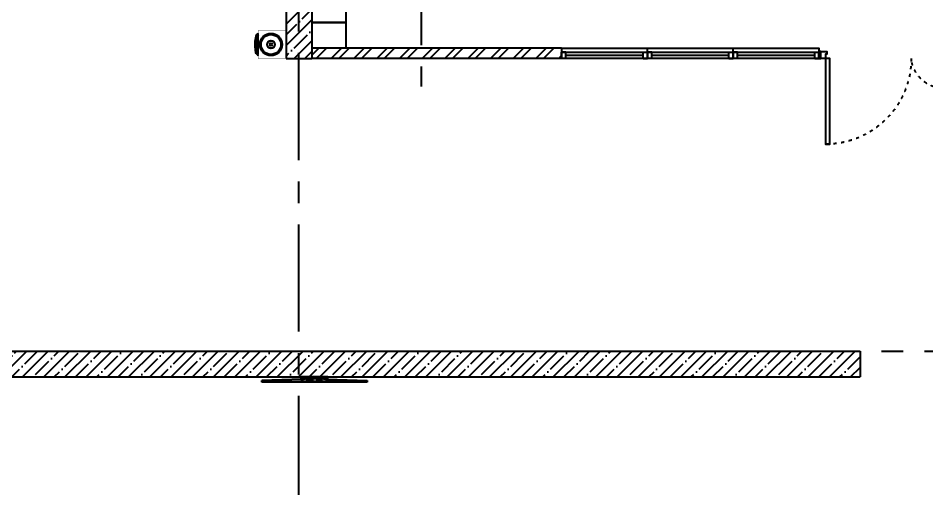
# Model space of a CAD drawing. Header units: millimetres. Extents: x -106726 to 8952771, y -150083 to 686385.
# Drawn here: x 30872 to 41463, y 18355 to 23845 of the extents above; entities that cross this region are included whole.
import ezdxf
from ezdxf import colors
from ezdxf.entities.mleader import LeaderData, LeaderLine
from ezdxf.math import Vec2, Vec3

# ---------------------------------------------------------------- set-up
doc = ezdxf.new("R2010")
doc.units = ezdxf.units.MM
doc.linetypes.add('ACAD_ISO03W100', pattern=[30, 12, -18])
doc.linetypes.add('CENTER', pattern=[2, 1.25, -0.25, 0.25, -0.25])
doc.layers.add('ТХ_обор_бытовое', color=14, linetype='Continuous')
doc.layers.add('ТХ_ОСНОВНОЙ', color=103, linetype='Continuous', lineweight=25)
doc.styles.add('ISOCPEUR', font='isocpeur.ttf', dxfattribs={"width": 0.7})

# ---------------------------------------------------------------- blocks, each defined once
blk = doc.blocks.new('Полуторная_на лестницу')
at = {"color": 8}
for points in [[(75, 80), (75, 1080), (125, 1080), (125, 80)], [(1375, 430), (1375, 80), (1425, 80), (1425, 430)]]:
    blk.add_lwpolyline(points, close=True, dxfattribs=at)
for points in [[(0, 0), (0, 80), (20, 80), (20, 0), (0, 0)], [(20, 80), (20, 0), (90, 0), (90, 30), (75, 30), (75, 80), (20, 80)], [(1480, 80), (1480, 0), (1410, 0), (1410, 30), (1425, 30), (1425, 80), (1480, 80)], [(1500, 0), (1500, 80), (1480, 80), (1480, 0), (1500, 0)]]:
    blk.add_lwpolyline(points, dxfattribs=at)
at = {"color": 8, "linetype": 'ACAD_ISO03W100', "ltscale": 3}
for centre, radius, start, end in [((75, 80), 1000, 0, 90), ((1465, 40), 392, 95.9075, 174.0925)]:
    blk.add_arc(centre, radius, start, end, dxfattribs=at)
blk = doc.blocks.new('_DotSmall')
at = {"color": 8, "linetype": 'ByBlock', "const_width": 0.5}
blk.add_lwpolyline([(-0.0625, 0, 1), (0.0625, 0, 1)], format="xyb", close=True, dxfattribs=at)
blk = doc.blocks.new('*U341')
at = {"color": 8, "linetype": 'ByBlock'}
for p, q in [((0, 0), (0, -74)), ((50, 0), (0, 0)), ((0, -74), (0, 0)), ((1000, 0), (0, 0)), ((50, -74), (0, -74)), ((0, -74), (1000, -74)), ((50, 0), (50, -74)), ((950, 0), (50, 0)), ((50, -37), (950, -37)), ((50, -74), (950, -74)), ((950, 0), (1000, 0)), ((950, 0), (950, -74)), ((950, -74), (1000, -74)), ((1000, 0), (1000, -74)), ((1000, -74), (1000, 0))]:
    blk.add_line(p, q, dxfattribs=at)
blk = doc.blocks.new('шк. информатор')
at = {"layer": 'ТХ_ОСНОВНОЙ', "color": 8}
for p, q in [((13545, 20289), (13561, 20753)), ((13561, 20753), (13581, 20753)), ((13571, 20753), (13571, 19527)), ((13581, 20753), (13581, 19527)), ((13524, 20297), (13520, 20297)), ((13520, 20297), (13520, 19984)), ((13524, 20284), (13524, 20297)), ((13533, 20297), (13528, 20297)), ((13528, 20284), (13528, 20297)), ((13533, 19984), (13533, 20297)), ((13533, 20289), (13557, 20289)), ((13557, 20279), (13533, 20279)), ((13551, 20227), (13551, 20165)), ((13564, 20227), (13551, 20227)), ((13551, 20165), (13564, 20165)), ((13554, 20227), (13554, 20165)), ((13556, 20227), (13556, 20165)), ((13559, 20227), (13559, 20165)), ((13561, 20227), (13561, 20165)), ((13564, 20227), (13564, 20165)), ((13551, 20053), (13551, 20116)), ((13551, 20116), (13564, 20116)), ((13564, 20053), (13551, 20053)), ((13554, 20053), (13554, 20116)), ((13556, 20053), (13556, 20116)), ((13559, 20053), (13559, 20116)), ((13561, 20053), (13561, 20116)), ((13564, 20053), (13564, 20116)), ((13520, 19984), (13524, 19984)), ((13524, 19984), (13520, 19984)), ((13528, 19997), (13528, 19984)), ((13528, 19984), (13533, 19984)), ((13533, 19984), (13528, 19984)), ((13557, 20002), (13533, 20002)), ((13533, 19992), (13557, 19992)), ((13533, 19992), (13557, 19992)), ((13545, 19992), (13561, 19527)), ((13581, 19527), (13561, 19527))]:
    blk.add_line(p, q, dxfattribs=at)
for points in [[(13528, 19987), (13520, 20294)], [(13532, 19987), (13524, 20294)], [(13528, 20294), (13526, 20214)], [(13532, 20294), (13529, 20116)], [(13524, 20140), (13520, 19987)], [(13526, 20067), (13524, 19987)], [(13524, 19984), (13524, 19997)]]:
    blk.add_lwpolyline(points, dxfattribs=at)
for points in [[(13557, 20289, -1.032034), (13557, 20279)], [(13557, 19992, 1.032034), (13557, 20002)]]:
    blk.add_lwpolyline(points, format="xyb", dxfattribs=at)
for centre, radius in [((13522, 20294), 2), ((13530, 20294), 2), ((13557, 20284), 5), ((13526, 20140), 2.62), ((13526, 20140), 2), ((13522, 19987), 2), ((13522, 19987), 2), ((13530, 19987), 2), ((13530, 19987), 2), ((13557, 19997), 5)]:
    blk.add_circle(centre, radius, dxfattribs=at)
at = {"layer": 'ТХ_ОСНОВНОЙ', "color": 8, "extrusion": (0, 0, -1)}
for major_axis, start_param, end_param in [((-1285, 1285), -0.785398, -0.709205), ((-1285, -1285), 0.709205, 0.785398)]:
    blk.add_ellipse((15355, 20140), major_axis=major_axis, ratio=1, start_param=start_param, end_param=end_param, dxfattribs=at)
blk = doc.blocks.new('У300')
at = {"layer": 'ТХ_обор_бытовое', "transparency": 33554559}
for points in [[(-230550, 67414), (-230555, 67414), (-230555, 67409), (-230550, 67405), (-230546, 67409), (-230546, 67414)], [(-230551, 67413), (-230555, 67413), (-230555, 67409), (-230551, 67405), (-230546, 67409), (-230546, 67413)], [(-230546, 67417), (-230551, 67417), (-230551, 67413), (-230546, 67409), (-230542, 67413), (-230542, 67417)], [(-230546, 67358), (-230551, 67358), (-230551, 67354), (-230546, 67350), (-230542, 67354), (-230542, 67358)], [(-230546, 67358), (-230551, 67358), (-230551, 67354), (-230546, 67350), (-230542, 67354), (-230542, 67358)], [(-230546, 67418), (-230550, 67418), (-230550, 67414), (-230546, 67409), (-230542, 67414), (-230542, 67418)], [(-230546, 67359), (-230550, 67359), (-230550, 67354), (-230546, 67350), (-230542, 67354), (-230542, 67359)], [(-230546, 67359), (-230550, 67359), (-230550, 67354), (-230546, 67350), (-230542, 67354), (-230542, 67359)], [(-230576, 67354), (-230580, 67354), (-230580, 67350), (-230576, 67346), (-230572, 67350), (-230572, 67354)], [(-230576, 67354), (-230580, 67354), (-230580, 67350), (-230576, 67346), (-230572, 67350), (-230572, 67354)], [(-230576, 67354), (-230580, 67354), (-230580, 67350), (-230576, 67346), (-230572, 67350), (-230572, 67354)], [(-230576, 67354), (-230580, 67354), (-230580, 67350), (-230576, 67346), (-230572, 67350), (-230572, 67354)], [(-230576, 67354), (-230580, 67354), (-230580, 67350), (-230576, 67346), (-230572, 67350), (-230572, 67354)], [(-230576, 67354), (-230580, 67354), (-230580, 67350), (-230576, 67346), (-230572, 67350), (-230572, 67354)], [(-230576, 67354), (-230580, 67354), (-230580, 67350), (-230576, 67345), (-230572, 67350), (-230572, 67354)], [(-230576, 67354), (-230580, 67354), (-230580, 67350), (-230576, 67345), (-230572, 67350), (-230572, 67354)], [(-230576, 67354), (-230580, 67354), (-230580, 67350), (-230576, 67345), (-230572, 67350), (-230572, 67354)], [(-230576, 67354), (-230580, 67354), (-230580, 67350), (-230576, 67345), (-230572, 67350), (-230572, 67354)], [(-230576, 67354), (-230580, 67354), (-230580, 67350), (-230576, 67345), (-230572, 67350), (-230572, 67354)], [(-230576, 67354), (-230580, 67354), (-230580, 67350), (-230576, 67345), (-230572, 67350), (-230572, 67354)], [(-230576, 67350), (-230580, 67350), (-230580, 67346), (-230576, 67342), (-230572, 67346), (-230572, 67350)], [(-230576, 67350), (-230580, 67350), (-230580, 67346), (-230576, 67342), (-230572, 67346), (-230572, 67350)], [(-230576, 67350), (-230580, 67350), (-230580, 67346), (-230576, 67342), (-230572, 67346), (-230572, 67350)], [(-230576, 67350), (-230580, 67350), (-230580, 67346), (-230576, 67342), (-230572, 67346), (-230572, 67350)], [(-230576, 67350), (-230580, 67350), (-230580, 67346), (-230576, 67342), (-230572, 67346), (-230572, 67350)], [(-230576, 67350), (-230580, 67350), (-230580, 67346), (-230576, 67342), (-230572, 67346), (-230572, 67350)], [(-230576, 67350), (-230580, 67350), (-230580, 67346), (-230576, 67342), (-230572, 67346), (-230572, 67350)], [(-230576, 67350), (-230580, 67350), (-230580, 67346), (-230576, 67342), (-230572, 67346), (-230572, 67350)], [(-230576, 67350), (-230580, 67350), (-230580, 67346), (-230576, 67342), (-230572, 67346), (-230572, 67350)], [(-230576, 67350), (-230580, 67350), (-230580, 67346), (-230576, 67342), (-230572, 67346), (-230572, 67350)], [(-230576, 67350), (-230580, 67350), (-230580, 67346), (-230576, 67342), (-230572, 67346), (-230572, 67350)], [(-230576, 67350), (-230580, 67350), (-230580, 67346), (-230576, 67342), (-230572, 67346), (-230572, 67350)], [(-230576, 67350), (-230580, 67350), (-230580, 67346), (-230576, 67342), (-230572, 67346), (-230572, 67350)], [(-230576, 67350), (-230580, 67350), (-230580, 67345), (-230576, 67341), (-230572, 67345), (-230572, 67350)], [(-230576, 67350), (-230580, 67350), (-230580, 67345), (-230576, 67341), (-230572, 67345), (-230572, 67350)], [(-230576, 67350), (-230580, 67350), (-230580, 67345), (-230576, 67341), (-230572, 67345), (-230572, 67350)], [(-230576, 67350), (-230580, 67350), (-230580, 67345), (-230576, 67341), (-230572, 67345), (-230572, 67350)], [(-230576, 67350), (-230580, 67350), (-230580, 67345), (-230576, 67341), (-230572, 67345), (-230572, 67350)], [(-230576, 67350), (-230580, 67350), (-230580, 67345), (-230576, 67341), (-230572, 67345), (-230572, 67350)], [(-230576, 67350), (-230580, 67350), (-230580, 67345), (-230576, 67341), (-230572, 67345), (-230572, 67350)], [(-230576, 67350), (-230580, 67350), (-230580, 67345), (-230576, 67341), (-230572, 67345), (-230572, 67350)], [(-230576, 67350), (-230580, 67350), (-230580, 67345), (-230576, 67341), (-230572, 67345), (-230572, 67350)], [(-230576, 67350), (-230580, 67350), (-230580, 67345), (-230576, 67341), (-230572, 67345), (-230572, 67350)], [(-230576, 67350), (-230580, 67350), (-230580, 67345), (-230576, 67341), (-230572, 67345), (-230572, 67350)], [(-230576, 67350), (-230580, 67350), (-230580, 67345), (-230576, 67341), (-230572, 67345), (-230572, 67350)], [(-230576, 67350), (-230580, 67350), (-230580, 67345), (-230576, 67341), (-230572, 67345), (-230572, 67350)], [(-230576, 67346), (-230580, 67346), (-230580, 67342), (-230576, 67337), (-230572, 67342), (-230572, 67346)], [(-230576, 67345), (-230580, 67345), (-230580, 67341), (-230576, 67337), (-230572, 67341), (-230572, 67345)], [(-230576, 67274), (-230580, 67274), (-230580, 67270), (-230576, 67265), (-230572, 67270), (-230572, 67274)], [(-230576, 67274), (-230580, 67274), (-230580, 67270), (-230576, 67265), (-230572, 67270), (-230572, 67274)], [(-230576, 67273), (-230580, 67273), (-230580, 67269), (-230576, 67265), (-230572, 67269), (-230572, 67273)], [(-230576, 67273), (-230580, 67273), (-230580, 67269), (-230576, 67265), (-230572, 67269), (-230572, 67273)], [(-230576, 67270), (-230580, 67270), (-230580, 67265), (-230576, 67261), (-230572, 67265), (-230572, 67270)], [(-230576, 67270), (-230580, 67270), (-230580, 67265), (-230576, 67261), (-230572, 67265), (-230572, 67270)], [(-230576, 67270), (-230580, 67270), (-230580, 67265), (-230576, 67261), (-230572, 67265), (-230572, 67270)], [(-230576, 67270), (-230580, 67270), (-230580, 67265), (-230576, 67261), (-230572, 67265), (-230572, 67270)], [(-230576, 67270), (-230580, 67270), (-230580, 67265), (-230576, 67261), (-230572, 67265), (-230572, 67270)], [(-230576, 67270), (-230580, 67270), (-230580, 67265), (-230576, 67261), (-230572, 67265), (-230572, 67270)], [(-230576, 67270), (-230580, 67270), (-230580, 67265), (-230576, 67261), (-230572, 67265), (-230572, 67270)], [(-230576, 67270), (-230580, 67270), (-230580, 67265), (-230576, 67261), (-230572, 67265), (-230572, 67270)], [(-230576, 67270), (-230580, 67270), (-230580, 67265), (-230576, 67261), (-230572, 67265), (-230572, 67270)], [(-230576, 67269), (-230580, 67269), (-230580, 67265), (-230576, 67261), (-230572, 67265), (-230572, 67269)], [(-230576, 67269), (-230580, 67269), (-230580, 67265), (-230576, 67261), (-230572, 67265), (-230572, 67269)], [(-230576, 67269), (-230580, 67269), (-230580, 67265), (-230576, 67261), (-230572, 67265), (-230572, 67269)], [(-230576, 67269), (-230580, 67269), (-230580, 67265), (-230576, 67261), (-230572, 67265), (-230572, 67269)], [(-230576, 67269), (-230580, 67269), (-230580, 67265), (-230576, 67261), (-230572, 67265), (-230572, 67269)], [(-230576, 67269), (-230580, 67269), (-230580, 67265), (-230576, 67261), (-230572, 67265), (-230572, 67269)], [(-230576, 67269), (-230580, 67269), (-230580, 67265), (-230576, 67261), (-230572, 67265), (-230572, 67269)], [(-230576, 67269), (-230580, 67269), (-230580, 67265), (-230576, 67261), (-230572, 67265), (-230572, 67269)], [(-230576, 67269), (-230580, 67269), (-230580, 67265), (-230576, 67261), (-230572, 67265), (-230572, 67269)], [(-230576, 67265), (-230580, 67265), (-230580, 67261), (-230576, 67257), (-230572, 67261), (-230572, 67265)], [(-230576, 67265), (-230580, 67265), (-230580, 67261), (-230576, 67257), (-230572, 67261), (-230572, 67265)], [(-230576, 67265), (-230580, 67265), (-230580, 67261), (-230576, 67257), (-230572, 67261), (-230572, 67265)], [(-230576, 67265), (-230580, 67265), (-230580, 67261), (-230576, 67257), (-230572, 67261), (-230572, 67265)], [(-230576, 67265), (-230580, 67265), (-230580, 67261), (-230576, 67257), (-230572, 67261), (-230572, 67265)], [(-230576, 67265), (-230580, 67265), (-230580, 67261), (-230576, 67256), (-230572, 67261), (-230572, 67265)], [(-230576, 67265), (-230580, 67265), (-230580, 67261), (-230576, 67256), (-230572, 67261), (-230572, 67265)], [(-230576, 67265), (-230580, 67265), (-230580, 67261), (-230576, 67256), (-230572, 67261), (-230572, 67265)], [(-230576, 67265), (-230580, 67265), (-230580, 67261), (-230576, 67256), (-230572, 67261), (-230572, 67265)], [(-230576, 67265), (-230580, 67265), (-230580, 67261), (-230576, 67256), (-230572, 67261), (-230572, 67265)], [(-230572, 67354), (-230576, 67354), (-230576, 67350), (-230572, 67346), (-230567, 67350), (-230567, 67354)], [(-230572, 67354), (-230576, 67354), (-230576, 67350), (-230572, 67346), (-230567, 67350), (-230567, 67354)], [(-230572, 67354), (-230576, 67354), (-230576, 67350), (-230572, 67346), (-230567, 67350), (-230567, 67354)], [(-230572, 67354), (-230576, 67354), (-230576, 67350), (-230572, 67346), (-230567, 67350), (-230567, 67354)], [(-230572, 67354), (-230576, 67354), (-230576, 67350), (-230572, 67346), (-230567, 67350), (-230567, 67354)], [(-230572, 67354), (-230576, 67354), (-230576, 67350), (-230572, 67345), (-230567, 67350), (-230567, 67354)], [(-230572, 67354), (-230576, 67354), (-230576, 67350), (-230572, 67345), (-230567, 67350), (-230567, 67354)], [(-230572, 67354), (-230576, 67354), (-230576, 67350), (-230572, 67345), (-230567, 67350), (-230567, 67354)], [(-230572, 67354), (-230576, 67354), (-230576, 67350), (-230572, 67345), (-230567, 67350), (-230567, 67354)], [(-230572, 67354), (-230576, 67354), (-230576, 67350), (-230572, 67345), (-230567, 67350), (-230567, 67354)], [(-230572, 67350), (-230576, 67350), (-230576, 67346), (-230572, 67342), (-230567, 67346), (-230567, 67350)], [(-230572, 67350), (-230576, 67350), (-230576, 67346), (-230572, 67342), (-230567, 67346), (-230567, 67350)], [(-230572, 67350), (-230576, 67350), (-230576, 67346), (-230572, 67342), (-230567, 67346), (-230567, 67350)], [(-230572, 67350), (-230576, 67350), (-230576, 67346), (-230572, 67342), (-230567, 67346), (-230567, 67350)], [(-230572, 67350), (-230576, 67350), (-230576, 67346), (-230572, 67342), (-230567, 67346), (-230567, 67350)], [(-230572, 67350), (-230576, 67350), (-230576, 67346), (-230572, 67342), (-230567, 67346), (-230567, 67350)], [(-230572, 67350), (-230576, 67350), (-230576, 67346), (-230572, 67342), (-230567, 67346), (-230567, 67350)], [(-230572, 67350), (-230576, 67350), (-230576, 67346), (-230572, 67342), (-230567, 67346), (-230567, 67350)], [(-230572, 67350), (-230576, 67350), (-230576, 67345), (-230572, 67341), (-230567, 67345), (-230567, 67350)], [(-230572, 67350), (-230576, 67350), (-230576, 67345), (-230572, 67341), (-230567, 67345), (-230567, 67350)], [(-230572, 67350), (-230576, 67350), (-230576, 67345), (-230572, 67341), (-230567, 67345), (-230567, 67350)], [(-230572, 67350), (-230576, 67350), (-230576, 67345), (-230572, 67341), (-230567, 67345), (-230567, 67350)], [(-230572, 67350), (-230576, 67350), (-230576, 67345), (-230572, 67341), (-230567, 67345), (-230567, 67350)], [(-230572, 67350), (-230576, 67350), (-230576, 67345), (-230572, 67341), (-230567, 67345), (-230567, 67350)], [(-230572, 67350), (-230576, 67350), (-230576, 67345), (-230572, 67341), (-230567, 67345), (-230567, 67350)], [(-230572, 67350), (-230576, 67350), (-230576, 67345), (-230572, 67341), (-230567, 67345), (-230567, 67350)], [(-230572, 67270), (-230576, 67270), (-230576, 67265), (-230572, 67261), (-230567, 67265), (-230567, 67270)], [(-230572, 67270), (-230576, 67270), (-230576, 67265), (-230572, 67261), (-230567, 67265), (-230567, 67270)], [(-230572, 67270), (-230576, 67270), (-230576, 67265), (-230572, 67261), (-230567, 67265), (-230567, 67270)], [(-230572, 67270), (-230576, 67270), (-230576, 67265), (-230572, 67261), (-230567, 67265), (-230567, 67270)], [(-230572, 67270), (-230576, 67270), (-230576, 67265), (-230572, 67261), (-230567, 67265), (-230567, 67270)], [(-230572, 67270), (-230576, 67270), (-230576, 67265), (-230572, 67261), (-230567, 67265), (-230567, 67270)], [(-230572, 67270), (-230576, 67270), (-230576, 67265), (-230572, 67261), (-230567, 67265), (-230567, 67270)], [(-230572, 67270), (-230576, 67270), (-230576, 67265), (-230572, 67261), (-230567, 67265), (-230567, 67270)], [(-230572, 67270), (-230576, 67270), (-230576, 67265), (-230572, 67261), (-230567, 67265), (-230567, 67270)], [(-230572, 67269), (-230576, 67269), (-230576, 67265), (-230572, 67261), (-230567, 67265), (-230567, 67269)], [(-230572, 67269), (-230576, 67269), (-230576, 67265), (-230572, 67261), (-230567, 67265), (-230567, 67269)], [(-230572, 67269), (-230576, 67269), (-230576, 67265), (-230572, 67261), (-230567, 67265), (-230567, 67269)], [(-230572, 67269), (-230576, 67269), (-230576, 67265), (-230572, 67261), (-230567, 67265), (-230567, 67269)], [(-230572, 67269), (-230576, 67269), (-230576, 67265), (-230572, 67261), (-230567, 67265), (-230567, 67269)], [(-230572, 67269), (-230576, 67269), (-230576, 67265), (-230572, 67261), (-230567, 67265), (-230567, 67269)], [(-230572, 67269), (-230576, 67269), (-230576, 67265), (-230572, 67261), (-230567, 67265), (-230567, 67269)], [(-230572, 67269), (-230576, 67269), (-230576, 67265), (-230572, 67261), (-230567, 67265), (-230567, 67269)], [(-230572, 67269), (-230576, 67269), (-230576, 67265), (-230572, 67261), (-230567, 67265), (-230567, 67269)], [(-230572, 67265), (-230576, 67265), (-230576, 67261), (-230572, 67257), (-230567, 67261), (-230567, 67265)], [(-230572, 67265), (-230576, 67265), (-230576, 67261), (-230572, 67257), (-230567, 67261), (-230567, 67265)], [(-230572, 67265), (-230576, 67265), (-230576, 67261), (-230572, 67257), (-230567, 67261), (-230567, 67265)], [(-230572, 67265), (-230576, 67265), (-230576, 67261), (-230572, 67256), (-230567, 67261), (-230567, 67265)], [(-230572, 67265), (-230576, 67265), (-230576, 67261), (-230572, 67256), (-230567, 67261), (-230567, 67265)], [(-230572, 67265), (-230576, 67265), (-230576, 67261), (-230572, 67256), (-230567, 67261), (-230567, 67265)], [(-230567, 67342), (-230572, 67342), (-230572, 67337), (-230567, 67333), (-230563, 67337), (-230563, 67342)], [(-230567, 67341), (-230572, 67341), (-230572, 67337), (-230567, 67333), (-230563, 67337), (-230563, 67341)], [(-230567, 67329), (-230572, 67329), (-230572, 67325), (-230567, 67320), (-230563, 67325), (-230563, 67329)], [(-230567, 67328), (-230572, 67328), (-230572, 67324), (-230567, 67320), (-230563, 67324), (-230563, 67328)], [(-230567, 67320), (-230572, 67320), (-230572, 67316), (-230567, 67312), (-230563, 67316), (-230563, 67320)], [(-230567, 67320), (-230572, 67320), (-230572, 67316), (-230567, 67311), (-230563, 67316), (-230563, 67320)], [(-230567, 67308), (-230572, 67308), (-230572, 67303), (-230567, 67299), (-230563, 67303), (-230563, 67308)], [(-230567, 67307), (-230572, 67307), (-230572, 67303), (-230567, 67299), (-230563, 67303), (-230563, 67307)], [(-230567, 67303), (-230572, 67303), (-230572, 67299), (-230567, 67295), (-230563, 67299), (-230563, 67303)], [(-230567, 67303), (-230572, 67303), (-230572, 67299), (-230567, 67295), (-230563, 67299), (-230563, 67303)], [(-230567, 67303), (-230572, 67303), (-230572, 67299), (-230567, 67295), (-230563, 67299), (-230563, 67303)], [(-230567, 67303), (-230572, 67303), (-230572, 67299), (-230567, 67295), (-230563, 67299), (-230563, 67303)], [(-230567, 67299), (-230572, 67299), (-230572, 67295), (-230567, 67291), (-230563, 67295), (-230563, 67299)], [(-230567, 67299), (-230572, 67299), (-230572, 67295), (-230567, 67291), (-230563, 67295), (-230563, 67299)], [(-230567, 67299), (-230572, 67299), (-230572, 67295), (-230567, 67291), (-230563, 67295), (-230563, 67299)], [(-230567, 67299), (-230572, 67299), (-230572, 67295), (-230567, 67291), (-230563, 67295), (-230563, 67299)], [(-230567, 67299), (-230572, 67299), (-230572, 67295), (-230567, 67290), (-230563, 67295), (-230563, 67299)], [(-230567, 67299), (-230572, 67299), (-230572, 67295), (-230567, 67290), (-230563, 67295), (-230563, 67299)], [(-230567, 67299), (-230572, 67299), (-230572, 67295), (-230567, 67290), (-230563, 67295), (-230563, 67299)], [(-230567, 67299), (-230572, 67299), (-230572, 67295), (-230567, 67290), (-230563, 67295), (-230563, 67299)], [(-230567, 67291), (-230572, 67291), (-230572, 67287), (-230567, 67282), (-230563, 67287), (-230563, 67291)], [(-230567, 67290), (-230572, 67290), (-230572, 67286), (-230567, 67282), (-230563, 67286), (-230563, 67290)], [(-230567, 67282), (-230572, 67282), (-230572, 67278), (-230567, 67274), (-230563, 67278), (-230563, 67282)], [(-230567, 67282), (-230572, 67282), (-230572, 67278), (-230567, 67274), (-230563, 67278), (-230563, 67282)], [(-230567, 67282), (-230572, 67282), (-230572, 67278), (-230567, 67273), (-230563, 67278), (-230563, 67282)], [(-230567, 67282), (-230572, 67282), (-230572, 67278), (-230567, 67273), (-230563, 67278), (-230563, 67282)], [(-230567, 67278), (-230572, 67278), (-230572, 67274), (-230567, 67270), (-230563, 67274), (-230563, 67278)], [(-230567, 67278), (-230572, 67278), (-230572, 67273), (-230567, 67269), (-230563, 67273), (-230563, 67278)], [(-230567, 67274), (-230572, 67274), (-230572, 67270), (-230567, 67265), (-230563, 67270), (-230563, 67274)], [(-230567, 67273), (-230572, 67273), (-230572, 67269), (-230567, 67265), (-230563, 67269), (-230563, 67273)], [(-230563, 67270), (-230567, 67270), (-230567, 67265), (-230563, 67261), (-230559, 67265), (-230559, 67270)], [(-230563, 67269), (-230567, 67269), (-230567, 67265), (-230563, 67261), (-230559, 67265), (-230559, 67269)], [(-230563, 67257), (-230567, 67257), (-230567, 67253), (-230563, 67248), (-230559, 67253), (-230559, 67257)], [(-230563, 67256), (-230567, 67256), (-230567, 67252), (-230563, 67248), (-230559, 67252), (-230559, 67256)], [(-230563, 67253), (-230567, 67253), (-230567, 67248), (-230563, 67244), (-230559, 67248), (-230559, 67253)], [(-230563, 67252), (-230567, 67252), (-230567, 67248), (-230563, 67244), (-230559, 67248), (-230559, 67252)], [(-230550, 67270), (-230555, 67270), (-230555, 67265), (-230550, 67261), (-230546, 67265), (-230546, 67270)], [(-230550, 67270), (-230555, 67270), (-230555, 67265), (-230550, 67261), (-230546, 67265), (-230546, 67270)], [(-230551, 67269), (-230555, 67269), (-230555, 67265), (-230551, 67261), (-230546, 67265), (-230546, 67269)], [(-230551, 67269), (-230555, 67269), (-230555, 67265), (-230551, 67261), (-230546, 67265), (-230546, 67269)], [(-230546, 67354), (-230551, 67354), (-230551, 67350), (-230546, 67345), (-230542, 67350), (-230542, 67354)], [(-230546, 67354), (-230551, 67354), (-230551, 67350), (-230546, 67345), (-230542, 67350), (-230542, 67354)], [(-230546, 67354), (-230551, 67354), (-230551, 67350), (-230546, 67345), (-230542, 67350), (-230542, 67354)], [(-230546, 67350), (-230551, 67350), (-230551, 67345), (-230546, 67341), (-230542, 67345), (-230542, 67350)], [(-230546, 67345), (-230551, 67345), (-230551, 67341), (-230546, 67337), (-230542, 67341), (-230542, 67345)], [(-230546, 67345), (-230551, 67345), (-230551, 67341), (-230546, 67337), (-230542, 67341), (-230542, 67345)], [(-230546, 67345), (-230551, 67345), (-230551, 67341), (-230546, 67337), (-230542, 67341), (-230542, 67345)], [(-230546, 67345), (-230551, 67345), (-230551, 67341), (-230546, 67337), (-230542, 67341), (-230542, 67345)], [(-230546, 67273), (-230551, 67273), (-230551, 67269), (-230546, 67265), (-230542, 67269), (-230542, 67273)], [(-230546, 67273), (-230551, 67273), (-230551, 67269), (-230546, 67265), (-230542, 67269), (-230542, 67273)], [(-230546, 67273), (-230551, 67273), (-230551, 67269), (-230546, 67265), (-230542, 67269), (-230542, 67273)], [(-230546, 67273), (-230551, 67273), (-230551, 67269), (-230546, 67265), (-230542, 67269), (-230542, 67273)], [(-230546, 67269), (-230551, 67269), (-230551, 67265), (-230546, 67261), (-230542, 67265), (-230542, 67269)], [(-230546, 67269), (-230551, 67269), (-230551, 67265), (-230546, 67261), (-230542, 67265), (-230542, 67269)], [(-230546, 67265), (-230551, 67265), (-230551, 67261), (-230546, 67256), (-230542, 67261), (-230542, 67265)], [(-230546, 67265), (-230551, 67265), (-230551, 67261), (-230546, 67256), (-230542, 67261), (-230542, 67265)], [(-230546, 67261), (-230551, 67261), (-230551, 67256), (-230546, 67252), (-230542, 67256), (-230542, 67261)], [(-230546, 67261), (-230551, 67261), (-230551, 67256), (-230546, 67252), (-230542, 67256), (-230542, 67261)], [(-230546, 67354), (-230550, 67354), (-230550, 67350), (-230546, 67346), (-230542, 67350), (-230542, 67354)], [(-230546, 67354), (-230550, 67354), (-230550, 67350), (-230546, 67346), (-230542, 67350), (-230542, 67354)], [(-230546, 67354), (-230550, 67354), (-230550, 67350), (-230546, 67346), (-230542, 67350), (-230542, 67354)], [(-230546, 67350), (-230550, 67350), (-230550, 67346), (-230546, 67342), (-230542, 67346), (-230542, 67350)], [(-230546, 67346), (-230550, 67346), (-230550, 67342), (-230546, 67337), (-230542, 67342), (-230542, 67346)], [(-230546, 67346), (-230550, 67346), (-230550, 67342), (-230546, 67337), (-230542, 67342), (-230542, 67346)], [(-230546, 67346), (-230550, 67346), (-230550, 67342), (-230546, 67337), (-230542, 67342), (-230542, 67346)], [(-230546, 67346), (-230550, 67346), (-230550, 67342), (-230546, 67337), (-230542, 67342), (-230542, 67346)], [(-230546, 67274), (-230550, 67274), (-230550, 67270), (-230546, 67265), (-230542, 67270), (-230542, 67274)], [(-230546, 67274), (-230550, 67274), (-230550, 67270), (-230546, 67265), (-230542, 67270), (-230542, 67274)], [(-230546, 67274), (-230550, 67274), (-230550, 67270), (-230546, 67265), (-230542, 67270), (-230542, 67274)], [(-230546, 67274), (-230550, 67274), (-230550, 67270), (-230546, 67265), (-230542, 67270), (-230542, 67274)], [(-230546, 67270), (-230550, 67270), (-230550, 67265), (-230546, 67261), (-230542, 67265), (-230542, 67270)], [(-230546, 67270), (-230550, 67270), (-230550, 67265), (-230546, 67261), (-230542, 67265), (-230542, 67270)], [(-230546, 67265), (-230550, 67265), (-230550, 67261), (-230546, 67257), (-230542, 67261), (-230542, 67265)], [(-230546, 67265), (-230550, 67265), (-230550, 67261), (-230546, 67257), (-230542, 67261), (-230542, 67265)], [(-230546, 67261), (-230550, 67261), (-230550, 67257), (-230546, 67253), (-230542, 67257), (-230542, 67261)], [(-230546, 67261), (-230550, 67261), (-230550, 67257), (-230546, 67253), (-230542, 67257), (-230542, 67261)], [(-230542, 67350), (-230546, 67350), (-230546, 67346), (-230542, 67342), (-230538, 67346), (-230538, 67350)], [(-230542, 67350), (-230546, 67350), (-230546, 67345), (-230542, 67341), (-230538, 67345), (-230538, 67350)], [(-230542, 67342), (-230546, 67342), (-230546, 67337), (-230542, 67333), (-230538, 67337), (-230538, 67342)], [(-230542, 67342), (-230546, 67342), (-230546, 67337), (-230542, 67333), (-230538, 67337), (-230538, 67342)], [(-230542, 67341), (-230546, 67341), (-230546, 67337), (-230542, 67333), (-230538, 67337), (-230538, 67341)], [(-230542, 67341), (-230546, 67341), (-230546, 67337), (-230542, 67333), (-230538, 67337), (-230538, 67341)], [(-230542, 67265), (-230546, 67265), (-230546, 67261), (-230542, 67257), (-230538, 67261), (-230538, 67265)], [(-230542, 67265), (-230546, 67265), (-230546, 67261), (-230542, 67256), (-230538, 67261), (-230538, 67265)], [(-230542, 67261), (-230546, 67261), (-230546, 67257), (-230542, 67253), (-230538, 67257), (-230538, 67261)], [(-230542, 67261), (-230546, 67261), (-230546, 67257), (-230542, 67253), (-230538, 67257), (-230538, 67261)], [(-230542, 67261), (-230546, 67261), (-230546, 67256), (-230542, 67252), (-230538, 67256), (-230538, 67261)], [(-230542, 67261), (-230546, 67261), (-230546, 67256), (-230542, 67252), (-230538, 67256), (-230538, 67261)], [(-230563, 67244), (-230567, 67244), (-230567, 67240), (-230563, 67236), (-230559, 67240), (-230559, 67244)], [(-230563, 67244), (-230567, 67244), (-230567, 67239), (-230563, 67235), (-230559, 67239), (-230559, 67244)], [(-230563, 67240), (-230567, 67240), (-230567, 67236), (-230563, 67232), (-230559, 67236), (-230559, 67240)], [(-230563, 67239), (-230567, 67239), (-230567, 67235), (-230563, 67231), (-230559, 67235), (-230559, 67239)], [(-230550, 67206), (-230555, 67206), (-230555, 67202), (-230550, 67198), (-230546, 67202), (-230546, 67206)], [(-230551, 67206), (-230555, 67206), (-230555, 67201), (-230551, 67197), (-230546, 67201), (-230546, 67206)]]:
    blk.add_hatch(color=8, dxfattribs=at).paths.add_polyline_path(points)
at = {"layer": 'ТХ_обор_бытовое', "color": 8, "const_width": 2}
blk.add_lwpolyline([(-230216, 67469), (-230216, 67143), (-230542, 67143), (-230542, 67469)], close=True, dxfattribs=at)
at = {"layer": 'ТХ_обор_бытовое', "color": 8}
for points in [[(-230550, 67185), (-230555, 67193), (-230563, 67202), (-230567, 67215), (-230572, 67236), (-230572, 67253), (-230576, 67278), (-230576, 67299), (-230576, 67325), (-230576, 67346), (-230572, 67367), (-230567, 67384), (-230563, 67401), (-230559, 67414), (-230555, 67422), (-230542, 67430), (-230555, 67422), (-230559, 67414), (-230563, 67401), (-230567, 67384), (-230572, 67367), (-230576, 67346), (-230576, 67325), (-230576, 67299), (-230576, 67278), (-230572, 67253), (-230572, 67236), (-230567, 67215), (-230563, 67202), (-230555, 67193), (-230550, 67185), (-230542, 67181), (-230550, 67185), (-230555, 67193), (-230563, 67202), (-230567, 67215), (-230572, 67236), (-230572, 67253), (-230576, 67278), (-230576, 67299), (-230576, 67325), (-230576, 67346), (-230572, 67367), (-230567, 67384), (-230563, 67401), (-230559, 67414), (-230555, 67422), (-230542, 67430)], [(-230572, 67367), (-230576, 67346), (-230576, 67325), (-230576, 67299), (-230576, 67278)], [(-230576, 67350), (-230576, 67346), (-230576, 67350), (-230572, 67350), (-230572, 67346), (-230576, 67346)], [(-230567, 67278), (-230572, 67299)], [(-230542, 67354), (-230546, 67354), (-230546, 67350), (-230550, 67350), (-230550, 67346), (-230546, 67346), (-230546, 67342), (-230542, 67337), (-230546, 67342), (-230546, 67346), (-230550, 67346), (-230550, 67350), (-230546, 67350), (-230546, 67354)], [(-230542, 67350), (-230546, 67350), (-230546, 67346), (-230542, 67346)], [(-230542, 67265), (-230546, 67265), (-230546, 67261), (-230542, 67261)], [(-230390, 67303), (-230390, 67303)], [(-230542, 67193), (-230546, 67193), (-230550, 67193), (-230542, 67189)], [(-230542, 67181), (-230550, 67185), (-230542, 67181)]]:
    blk.add_lwpolyline(points, dxfattribs=at)
at = {"layer": 'ТХ_обор_бытовое', "color": 8, "elevation": -1}
for points in [[(-230551, 67184), (-230555, 67193), (-230563, 67201), (-230567, 67214), (-230572, 67235), (-230572, 67252), (-230576, 67278), (-230576, 67299), (-230576, 67324), (-230576, 67345), (-230572, 67366), (-230567, 67383), (-230563, 67400), (-230559, 67413), (-230555, 67422), (-230542, 67430), (-230555, 67422), (-230559, 67413), (-230563, 67400), (-230567, 67383), (-230572, 67366), (-230576, 67345), (-230576, 67324), (-230576, 67299), (-230576, 67278), (-230572, 67252), (-230572, 67235), (-230567, 67214), (-230563, 67201), (-230555, 67193), (-230551, 67184), (-230542, 67180), (-230551, 67184), (-230555, 67193), (-230563, 67201), (-230567, 67214), (-230572, 67235), (-230572, 67252), (-230576, 67278), (-230576, 67299), (-230576, 67324), (-230576, 67345), (-230572, 67366), (-230567, 67383), (-230563, 67400), (-230559, 67413), (-230555, 67422), (-230542, 67430)], [(-230572, 67366), (-230576, 67345), (-230576, 67324), (-230576, 67299), (-230576, 67278)], [(-230576, 67350), (-230576, 67345), (-230576, 67350), (-230572, 67350), (-230572, 67345), (-230576, 67345)], [(-230567, 67278), (-230572, 67299)], [(-230542, 67354), (-230546, 67354), (-230546, 67350), (-230551, 67350), (-230551, 67345), (-230546, 67345), (-230546, 67341), (-230542, 67337), (-230546, 67341), (-230546, 67345), (-230551, 67345), (-230551, 67350), (-230546, 67350), (-230546, 67354)], [(-230542, 67350), (-230546, 67350), (-230546, 67345), (-230542, 67345)], [(-230542, 67265), (-230546, 67265), (-230546, 67261), (-230542, 67261)], [(-230390, 67303), (-230390, 67303)], [(-230542, 67193), (-230546, 67193), (-230551, 67193), (-230542, 67189)], [(-230542, 67180), (-230551, 67184), (-230542, 67180)]]:
    blk.add_lwpolyline(points, dxfattribs=at)
at = {"layer": 'ТХ_обор_бытовое', "color": 8}
blk.add_lwpolyline([(-230546, 67418), (-230542, 67418, 0.248454), (-230550, 67193, -0.207133)], format="xyb", close=True, dxfattribs=at)
at = {"layer": 'ТХ_обор_бытовое', "color": 8, "elevation": -1}
blk.add_lwpolyline([(-230546, 67417), (-230542, 67417, 0.248454), (-230551, 67193, -0.207133)], format="xyb", close=True, dxfattribs=at)
at = {"layer": 'ТХ_обор_бытовое', "color": 8}
for points in [[(-230546, 67316), (-230563, 67354), (-230563, 67359), (-230563, 67363), (-230563, 67367), (-230563, 67371), (-230563, 67375), (-230559, 67380), (-230559, 67384)], [(-230546, 67325), (-230559, 67388), (-230559, 67392), (-230555, 67401), (-230555, 67405), (-230550, 67409), (-230546, 67414)], [(-230572, 67265), (-230572, 67270), (-230576, 67270), (-230576, 67265), (-230576, 67261), (-230572, 67261)], [(-230567, 67329), (-230567, 67333), (-230567, 67337), (-230567, 67342), (-230567, 67346), (-230563, 67346), (-230563, 67350), (-230546, 67312)], [(-230567, 67308), (-230567, 67312), (-230567, 67316), (-230567, 67320), (-230567, 67325), (-230567, 67329), (-230546, 67308)], [(-230546, 67303), (-230567, 67303), (-230567, 67299), (-230567, 67295), (-230567, 67291), (-230567, 67287), (-230567, 67282)], [(-230567, 67270), (-230567, 67274), (-230567, 67278), (-230567, 67282), (-230546, 67299), (-230563, 67261), (-230563, 67265), (-230567, 67265)], [(-230563, 67257), (-230550, 67278), (-230550, 67282), (-230546, 67295), (-230555, 67253), (-230555, 67248), (-230559, 67227), (-230559, 67232), (-230563, 67236), (-230563, 67240), (-230563, 67244), (-230563, 67248), (-230563, 67253)], [(-230546, 67193), (-230546, 67198), (-230550, 67202), (-230555, 67206), (-230555, 67210), (-230559, 67215), (-230559, 67219), (-230559, 67223), (-230546, 67287)], [(-230542, 67257), (-230546, 67257), (-230546, 67261), (-230550, 67265), (-230546, 67270), (-230546, 67274), (-230542, 67274), (-230546, 67274), (-230546, 67270), (-230550, 67265), (-230546, 67261), (-230546, 67257)]]:
    blk.add_lwpolyline(points, close=True, dxfattribs=at)
at = {"layer": 'ТХ_обор_бытовое', "color": 8, "elevation": -1}
for points in [[(-230546, 67316), (-230563, 67354), (-230563, 67358), (-230563, 67362), (-230563, 67366), (-230563, 67371), (-230563, 67375), (-230559, 67379), (-230559, 67383)], [(-230546, 67324), (-230559, 67388), (-230559, 67392), (-230555, 67400), (-230555, 67405), (-230551, 67409), (-230546, 67413)], [(-230572, 67265), (-230572, 67269), (-230576, 67269), (-230576, 67265), (-230576, 67261), (-230572, 67261)], [(-230567, 67328), (-230567, 67333), (-230567, 67337), (-230567, 67341), (-230567, 67345), (-230563, 67345), (-230563, 67350), (-230546, 67311)], [(-230567, 67307), (-230567, 67311), (-230567, 67316), (-230567, 67320), (-230567, 67324), (-230567, 67328), (-230546, 67307)], [(-230546, 67303), (-230567, 67303), (-230567, 67299), (-230567, 67295), (-230567, 67290), (-230567, 67286), (-230567, 67282)], [(-230567, 67269), (-230567, 67273), (-230567, 67278), (-230567, 67282), (-230546, 67299), (-230563, 67261), (-230563, 67265), (-230567, 67265)], [(-230563, 67256), (-230551, 67278), (-230551, 67282), (-230546, 67295), (-230555, 67252), (-230555, 67248), (-230559, 67227), (-230559, 67231), (-230563, 67235), (-230563, 67239), (-230563, 67244), (-230563, 67248), (-230563, 67252)], [(-230546, 67193), (-230546, 67197), (-230551, 67201), (-230555, 67206), (-230555, 67210), (-230559, 67214), (-230559, 67218), (-230559, 67223), (-230546, 67286)], [(-230542, 67256), (-230546, 67256), (-230546, 67261), (-230551, 67265), (-230546, 67269), (-230546, 67273), (-230542, 67273), (-230546, 67273), (-230546, 67269), (-230551, 67265), (-230546, 67261), (-230546, 67256)]]:
    blk.add_lwpolyline(points, close=True, dxfattribs=at)
at = {"layer": 'ТХ_обор_бытовое', "color": 8}
for centre, radius in [((-230392, 67306), 129), ((-230392, 67306), 129), ((-230392, 67305, -1), 129), ((-230392, 67305, -1), 129), ((-230392, 67306), 121), ((-230392, 67305, -1), 121), ((-230392, 67306), 116), ((-230392, 67305, -1), 116), ((-230392, 67306), 44.5), ((-230392, 67305, -1), 44.5), ((-230392, 67306), 14.8), ((-230392, 67305, -1), 14.8)]:
    blk.add_circle(centre, radius, dxfattribs=at)

msp = doc.modelspace()

# ---------------------------------------------------------------- hatches: boundary and pattern name
at = {"ltscale": 100}
h = msp.add_hatch(dxfattribs=at)
h.set_pattern_fill('ANSI35', color=256, scale=700)
h.set_pattern_definition([(45, (-940207.81, 121934.54), (-123.743687, 123.743687), []), (45, (-940084.07, 121934.54), (-123.743687, 123.743687), [218.75, -43.75, 0, -43.75])])
h.paths.add_polyline_path([(34295, 31145), (33995, 31145), (33995, 23374.6), (34294.9, 23374.7)])
h = msp.add_hatch(dxfattribs=at)
h.set_pattern_fill('ANSI32', color=256, scale=500)
h.set_pattern_definition([(45, (-951367.57, 109813.28), (-132.58252, 132.58252), []), (45, (-951279.18, 109813.28), (-132.58252, 132.58252), [])])
h.paths.add_polyline_path([(37206.4, 23494.6), (34294.9, 23494.6), (34294.9, 23374.6), (37206.2, 23374.6)])
h = msp.add_hatch(dxfattribs=at)
h.set_pattern_fill('ANSI35', color=256, scale=700)
h.set_pattern_definition([(45, (-944612.81, 118219.9), (-123.743687, 123.743687), []), (45, (-944489.07, 118219.9), (-123.743687, 123.743687), [218.75, -43.75, 0, -43.75])])
h.paths.add_polyline_path([(40685, 19960), (27575, 19960), (27575, 19660), (40685, 19660)])

# ---------------------------------------------------------------- linework, layer by layer
at = {"linetype": 'CENTER', "ltscale": 1000}
for p, q in [((35569.9, 78779.3), (35569.9, 23046.9)), ((34145, -1811.3), (34145, 32496.2)), ((-12563.8, 19960), (71033.4, 19960))]:
    msp.add_line(p, q, dxfattribs=at)
at = {"ltscale": 100}
for p, q in [((33995, 31145), (33995, 23374.6)), ((34295, 31145), (34294.9, 23374.6)), ((33995, 23374.6), (34295, 23374.6)), ((27575, 19960), (40685, 19960)), ((40685, 19960), (40685, 19660)), ((27575, 19660), (40685, 19660))]:
    msp.add_line(p, q, dxfattribs=at)
at = {"lineweight": 30}
msp.add_line((34696.6, 23794.6), (34295.8, 23794.6), dxfattribs=at)
at = {"linetype": 'Continuous', "ltscale": 100}
msp.add_lwpolyline([(34696.6, 23494.6), (34696.6, 27630)], dxfattribs=at)
at = {"ltscale": 100}
for points in [[(37206.3, 23494.6), (34295, 23494.6)], [(37206.3, 23494.6), (37206.3, 23374.6)], [(37206.3, 23494.6), (40206.3, 23494.6), (40206.3, 23448.6)], [(38206.3, 23448.6), (38206.3, 23494.6)], [(39206.3, 23448.6), (39206.3, 23494.6)], [(37206.3, 23374.6), (34295, 23374.6)]]:
    msp.add_lwpolyline(points, dxfattribs=at)

# ---------------------------------------------------------------- block references
msp.add_blockref('У300', (264211, -43768))
at = {"ltscale": 100, "xscale": -1, "rotation": 180.0001519656341}
for p in [(37206.3, 23374.5), (38206.3, 23374.6), (39206.3, 23374.6)]:
    msp.add_blockref('*U341', p, dxfattribs=at)
at = {"xscale": -1, "rotation": 180}
msp.add_blockref('Полуторная_на лестницу', (40206.3, 23454.6), dxfattribs=at)
at = {"rotation": 270}
msp.add_blockref('шк. информатор', (14186.6, 33179.7), dxfattribs=at)

# ---------------------------------------------------------------- leaders
ml = msp.add_multileader_mtext('Standard')
ml.set_content('+13,700', color=8, style='ISOCPEUR')
ml.set_leader_properties(color=8, linetype='Continuous', lineweight=-1)
ml.set_arrow_properties(name='DOTSMALL')
ml.build(insert=Vec2(0, 0))
ml.multileader.update_dxf_attribs({"has_text_frame": 1, "text_left_attachment_type": 4, "text_right_attachment_type": 4, "dogleg_length": 100, "arrow_head_size": 180})
ctx = ml.context
ctx.base_point, ctx.char_height, ctx.arrow_head_size, ctx.landing_gap_size, ctx.plane_origin = Vec3(54221, 506541.4), 250, 180, 50, Vec3(53971.6, 505880.5)
ctx.left_attachment, ctx.right_attachment = 4, 4
notes = []
notes.append((ctx, [(0, (0, 0, 0), (0, 0), (1, 0), 1, [])]))
ctx.mtext.insert, ctx.mtext.width, ctx.mtext.line_spacing_style, ctx.mtext.flow_direction = Vec3(54271, 506874.7), 852.697, 2, 5
ml = msp.add_multileader_mtext('Standard')
ml.set_content('+15,825', color=8, style='ISOCPEUR')
ml.set_leader_properties(color=8, linetype='Continuous', lineweight=-1)
ml.set_arrow_properties(name='DOTSMALL')
ml.build(insert=Vec2(0, 0))
ml.multileader.update_dxf_attribs({"has_text_frame": 1, "text_left_attachment_type": 4, "text_right_attachment_type": 4, "dogleg_length": 100, "arrow_head_size": 180})
ctx = ml.context
ctx.base_point, ctx.char_height, ctx.arrow_head_size, ctx.landing_gap_size, ctx.plane_origin = Vec3(52211.2, 501008.3), 250, 180, 50, Vec3(52690.3, 498055.9)
ctx.left_attachment, ctx.right_attachment = 4, 4
notes.append((ctx, [(0, (0, 0, 0), (0, 0), (1, 0), 1, [])]))
ctx.mtext.insert, ctx.mtext.width, ctx.mtext.line_spacing_style, ctx.mtext.flow_direction = Vec3(52261.2, 501341.7), 852.697, 2, 5
ml = msp.add_multileader_mtext('Standard')
ml.set_content('+9,800', color=8, style='ISOCPEUR')
ml.set_leader_properties(color=8, linetype='Continuous', lineweight=-1)
ml.set_arrow_properties(name='DOTSMALL')
ml.build(insert=Vec2(0, 0))
ml.multileader.update_dxf_attribs({"has_text_frame": 1, "text_left_attachment_type": 4, "text_right_attachment_type": 4, "dogleg_length": 100, "arrow_head_size": 180})
ctx = ml.context
ctx.base_point, ctx.char_height, ctx.arrow_head_size, ctx.landing_gap_size, ctx.plane_origin = Vec3(54221, 386541.4), 250, 180, 50, Vec3(53971.6, 385880.5)
ctx.left_attachment, ctx.right_attachment = 4, 4
notes.append((ctx, [(0, (0, 0, 0), (0, 0), (1, 0), 1, [])]))
ctx.mtext.insert, ctx.mtext.width, ctx.mtext.line_spacing_style, ctx.mtext.flow_direction = Vec3(54271, 386874.7), 852.697, 2, 5
ml = msp.add_multileader_mtext('Standard')
ml.set_content('+11,750', color=8, style='ISOCPEUR')
ml.set_leader_properties(color=8, linetype='Continuous', lineweight=-1)
ml.set_arrow_properties(name='DOTSMALL')
ml.build(insert=Vec2(0, 0))
ml.multileader.update_dxf_attribs({"has_text_frame": 1, "text_left_attachment_type": 4, "text_right_attachment_type": 4, "dogleg_length": 100, "arrow_head_size": 180})
ctx = ml.context
ctx.base_point, ctx.char_height, ctx.arrow_head_size, ctx.landing_gap_size, ctx.plane_origin = Vec3(52211.2, 381008.3), 250, 180, 50, Vec3(52690.3, 378055.9)
ctx.left_attachment, ctx.right_attachment = 4, 4
notes.append((ctx, [(0, (0, 0, 0), (0, 0), (1, 0), 1, [])]))
ctx.mtext.insert, ctx.mtext.width, ctx.mtext.line_spacing_style, ctx.mtext.flow_direction = Vec3(52261.2, 381341.7), 852.697, 2, 5
ml = msp.add_multileader_mtext('Standard')
ml.set_content('+5,925', color=8, style='ISOCPEUR')
ml.set_leader_properties(color=8, linetype='Continuous', lineweight=-1)
ml.set_arrow_properties(name='DOTSMALL')
ml.build(insert=Vec2(0, 0))
ml.multileader.update_dxf_attribs({"has_text_frame": 1, "text_left_attachment_type": 4, "text_right_attachment_type": 4, "dogleg_length": 100, "arrow_head_size": 180})
ctx = ml.context
ctx.base_point, ctx.char_height, ctx.arrow_head_size, ctx.landing_gap_size, ctx.plane_origin = Vec3(55731.7, 311388.1), 250, 180, 50, Vec3(55650.3, 310120.6)
ctx.left_attachment, ctx.right_attachment = 4, 4
notes.append((ctx, [(0, (0, 0, 0), (0, 0), (1, 0), 1, [])]))
ctx.mtext.insert, ctx.mtext.width, ctx.mtext.line_spacing_style, ctx.mtext.flow_direction = Vec3(55781.7, 311721.5), 852.697, 2, 5
ml = msp.add_multileader_mtext('Standard')
ml.set_content('+7,850', color=8, style='ISOCPEUR')
ml.set_leader_properties(color=8, linetype='Continuous', lineweight=-1)
ml.set_arrow_properties(name='DOTSMALL')
ml.build(insert=Vec2(0, 0))
ml.multileader.update_dxf_attribs({"has_text_frame": 1, "text_left_attachment_type": 4, "text_right_attachment_type": 4, "dogleg_length": 100, "arrow_head_size": 180})
ctx = ml.context
ctx.base_point, ctx.char_height, ctx.arrow_head_size, ctx.landing_gap_size, ctx.plane_origin = Vec3(55005.6, 304089.3), 250, 180, 50, Vec3(54924.2, 302821.8)
ctx.left_attachment, ctx.right_attachment = 4, 4
notes.append((ctx, [(0, (0, 0, 0), (0, 0), (1, 0), 1, [])]))
ctx.mtext.insert, ctx.mtext.width, ctx.mtext.line_spacing_style, ctx.mtext.flow_direction = Vec3(55055.6, 304422.7), 852.697, 2, 5
ml = msp.add_multileader_mtext('Standard')
ml.set_content('+5,900', color=8, style='ISOCPEUR')
ml.set_leader_properties(color=8, linetype='Continuous', lineweight=-1)
ml.set_arrow_properties(name='DOTSMALL')
ml.build(insert=Vec2(0, 0))
ml.multileader.update_dxf_attribs({"has_text_frame": 1, "text_left_attachment_type": 4, "text_right_attachment_type": 4, "dogleg_length": 100, "arrow_head_size": 180})
ctx = ml.context
ctx.base_point, ctx.char_height, ctx.arrow_head_size, ctx.landing_gap_size, ctx.plane_origin = Vec3(54006, 266546.4), 250, 180, 50, Vec3(53756.6, 265885.5)
ctx.left_attachment, ctx.right_attachment = 4, 4
notes.append((ctx, [(0, (0, 0, 0), (0, 0), (1, 0), 1, [])]))
ctx.mtext.insert, ctx.mtext.width, ctx.mtext.line_spacing_style, ctx.mtext.flow_direction = Vec3(54056, 266879.7), 852.697, 2, 5
ml = msp.add_multileader_mtext('Standard')
ml.set_content('+7,850', color=8, style='ISOCPEUR')
ml.set_leader_properties(color=8, linetype='Continuous', lineweight=-1)
ml.set_arrow_properties(name='DOTSMALL')
ml.build(insert=Vec2(0, 0))
ml.multileader.update_dxf_attribs({"has_text_frame": 1, "text_left_attachment_type": 4, "text_right_attachment_type": 4, "dogleg_length": 100, "arrow_head_size": 180})
ctx = ml.context
ctx.base_point, ctx.char_height, ctx.arrow_head_size, ctx.landing_gap_size, ctx.plane_origin = Vec3(52211.2, 261008.3), 250, 180, 50, Vec3(52690.3, 258055.9)
ctx.left_attachment, ctx.right_attachment = 4, 4
notes.append((ctx, [(0, (0, 0, 0), (0, 0), (1, 0), 1, [])]))
ctx.mtext.insert, ctx.mtext.width, ctx.mtext.line_spacing_style, ctx.mtext.flow_direction = Vec3(52261.2, 261341.7), 852.697, 2, 5
ml = msp.add_multileader_mtext('Standard')
ml.set_content('+1,975', color=8, style='ISOCPEUR')
ml.set_leader_properties(color=8, linetype='Continuous', lineweight=-1)
ml.set_arrow_properties(name='DOTSMALL')
ml.build(insert=Vec2(0, 0))
ml.multileader.update_dxf_attribs({"has_text_frame": 1, "text_left_attachment_type": 4, "text_right_attachment_type": 4, "dogleg_length": 100, "arrow_head_size": 180})
ctx = ml.context
ctx.base_point, ctx.char_height, ctx.arrow_head_size, ctx.landing_gap_size, ctx.plane_origin = Vec3(55581.7, 191388.1), 250, 180, 50, Vec3(55500.3, 190120.6)
ctx.left_attachment, ctx.right_attachment = 4, 4
notes.append((ctx, [(0, (0, 0, 0), (0, 0), (1, 0), 1, [])]))
ctx.mtext.insert, ctx.mtext.width, ctx.mtext.line_spacing_style, ctx.mtext.flow_direction = Vec3(55631.7, 191721.5), 852.697, 2, 5
ml = msp.add_multileader_mtext('Standard')
ml.set_content('+3,950', color=8, style='ISOCPEUR')
ml.set_leader_properties(color=8, linetype='Continuous', lineweight=-1)
ml.set_arrow_properties(name='DOTSMALL')
ml.build(insert=Vec2(0, 0))
ml.multileader.update_dxf_attribs({"has_text_frame": 1, "text_left_attachment_type": 4, "text_right_attachment_type": 4, "dogleg_length": 100, "arrow_head_size": 180})
ctx = ml.context
ctx.base_point, ctx.char_height, ctx.arrow_head_size, ctx.landing_gap_size, ctx.plane_origin = Vec3(55005.6, 184089.3), 250, 180, 50, Vec3(54924.2, 182821.8)
ctx.left_attachment, ctx.right_attachment = 4, 4
notes.append((ctx, [(0, (0, 0, 0), (0, 0), (1, 0), 1, [])]))
ctx.mtext.insert, ctx.mtext.width, ctx.mtext.line_spacing_style, ctx.mtext.flow_direction = Vec3(55055.6, 184422.7), 852.697, 2, 5
ml = msp.add_multileader_mtext('Standard')
ml.set_content('+2,410', color=8, style='ISOCPEUR')
ml.set_leader_properties(color=8, linetype='Continuous', lineweight=-1)
ml.set_arrow_properties(name='DOTSMALL')
ml.build(insert=Vec2(0, 0))
ml.multileader.update_dxf_attribs({"has_text_frame": 1, "text_left_attachment_type": 4, "text_right_attachment_type": 4, "dogleg_length": 100, "arrow_head_size": 180})
ctx = ml.context
ctx.base_point, ctx.char_height, ctx.arrow_head_size, ctx.landing_gap_size, ctx.plane_origin = Vec3(54006, 146546.4), 250, 180, 50, Vec3(53756.6, 145885.5)
ctx.left_attachment, ctx.right_attachment = 4, 4
notes.append((ctx, [(0, (0, 0, 0), (0, 0), (1, 0), 1, [])]))
ctx.mtext.insert, ctx.mtext.width, ctx.mtext.line_spacing_style, ctx.mtext.flow_direction = Vec3(54056, 146879.7), 852.697, 2, 5
ml = msp.add_multileader_mtext('Standard')
ml.set_content('+3,950', color=8, style='ISOCPEUR')
ml.set_leader_properties(color=8, linetype='Continuous', lineweight=-1)
ml.set_arrow_properties(name='DOTSMALL')
ml.build(insert=Vec2(0, 0))
ml.multileader.update_dxf_attribs({"has_text_frame": 1, "text_left_attachment_type": 4, "text_right_attachment_type": 4, "dogleg_length": 100, "arrow_head_size": 180})
ctx = ml.context
ctx.base_point, ctx.char_height, ctx.arrow_head_size, ctx.landing_gap_size, ctx.plane_origin = Vec3(52211.2, 141008.3), 250, 180, 50, Vec3(52690.3, 138055.9)
ctx.left_attachment, ctx.right_attachment = 4, 4
notes.append((ctx, [(0, (0, 0, 0), (0, 0), (1, 0), 1, [])]))
ctx.mtext.insert, ctx.mtext.width, ctx.mtext.line_spacing_style, ctx.mtext.flow_direction = Vec3(52261.2, 141341.7), 852.697, 2, 5
for ctx, leaders in notes:
    for number, flags, end, landing, length, lines in leaders:
        leader = LeaderData()
        leader.index, (leader.has_last_leader_line, leader.has_dogleg_vector, leader.attachment_direction) = number, flags
        leader.last_leader_point, leader.dogleg_vector, leader.dogleg_length = Vec3(end), Vec3(landing), length
        for number, points, colour, breaks in lines:
            line = LeaderLine()
            line.index, line.vertices, line.color, line.breaks = number, Vec3.list(points), colors.encode_raw_color(colour), breaks
            leader.lines.append(line)
        ctx.leaders.append(leader)

doc.saveas('drawing.dxf')
